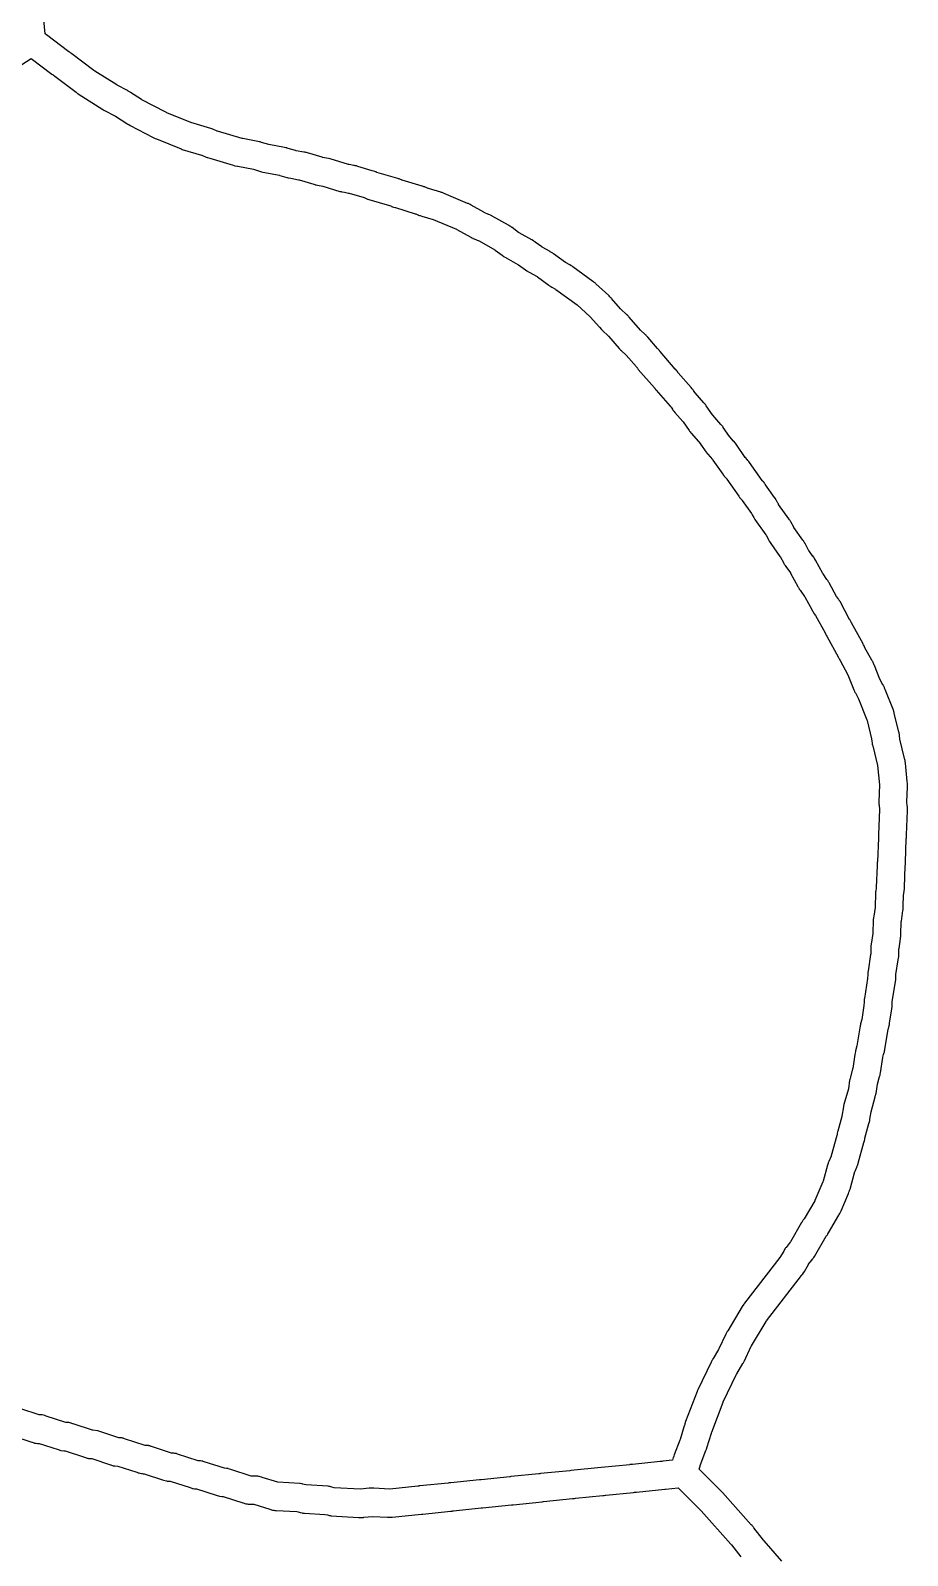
# Model space of a CAD drawing. Extents: x -48 to 255, y 1889 to 2265.
# Drawn here: x 127.4 to 180.4, y 2096 to 2188.2 of the extents above; entities that cross this region are included whole.
import ezdxf

# ---------------------------------------------------------------- set-up
doc = ezdxf.new("R2010")
doc.units = 0
doc.layers.get('0').update_dxf_attribs({"linetype": 'CONTINUOUS'})

msp = doc.modelspace()

# ---------------------------------------------------------------- linework, layer by layer
at = {"color": 7}
for points in [[(172.861619, 2095.667137), (171.776066, 2096.881922), (171.763163, 2096.894824), (171.737358, 2096.927246), (171.162274, 2097.670332), (171.129852, 2097.715557), (171.116949, 2097.735076), (171.110333, 2097.741693), (171.09743, 2097.754596), (171.077911, 2097.780401), (171.058391, 2097.806206), (171.000231, 2097.864367), (169.268513, 2099.809318), (169.210352, 2099.880381), (169.171578, 2099.919155), (169.152059, 2099.938674), (169.087447, 2099.996835), (167.853276, 2101.218084), (167.904985, 2101.399018), (167.924504, 2101.450694), (168.260511, 2102.348862), (168.292933, 2102.42641), (168.312452, 2102.484571), (168.319069, 2102.510376), (168.590453, 2103.408541), (168.597069, 2103.42806), (168.609972, 2103.466834), (169.307826, 2105.276086), (169.314443, 2105.288989), (170.115686, 2106.96901), (170.122303, 2106.981913), (170.497076, 2107.60869), (170.529498, 2107.6604), (170.536115, 2107.679919), (170.549018, 2107.705724), (170.568537, 2107.731529), (170.568537, 2107.738146), (171.001465, 2108.655698), (171.014367, 2108.675217), (171.906074, 2110.161392), (171.931879, 2110.193814), (174.03837, 2112.940005), (174.05789, 2112.96581), (174.096664, 2113.004584), (174.167727, 2113.101519), (174.18063, 2113.121038), (174.213051, 2113.179199), (174.458597, 2113.592743), (174.4715, 2113.618548), (174.652434, 2113.851159), (174.729982, 2113.948093), (174.755787, 2113.986867), (174.775306, 2114.012672), (174.788209, 2114.032192), (174.82063, 2114.090352), (175.537871, 2115.311601), (175.557391, 2115.337406), (175.557391, 2115.344023), (175.57691, 2115.363542), (175.609332, 2115.402316), (175.628851, 2115.434738), (175.641754, 2115.454257), (175.674176, 2115.505967), (175.680792, 2115.518869), (176.294647, 2116.585036), (176.314167, 2116.617458), (176.359392, 2116.688521), (176.385197, 2116.727295), (176.398099, 2116.759717), (176.430521, 2116.837265), (176.876375, 2117.890509), (176.908797, 2117.968056), (176.928316, 2118.013282), (176.941219, 2118.045703), (176.947835, 2118.071509), (176.967355, 2118.129669), (176.973971, 2118.155475), (177.271194, 2119.221641), (177.27781, 2119.24116), (177.387648, 2119.493157), (177.394264, 2119.50606), (177.407167, 2119.538482), (177.426686, 2119.583707), (177.459108, 2119.700029), (177.465725, 2119.725834), (177.814653, 2120.98585), (177.840459, 2121.0763), (177.853361, 2121.115074), (177.859978, 2121.153848), (177.866595, 2121.173367), (177.873211, 2121.225077), (177.873211, 2121.23798), (178.118757, 2122.129683), (178.144562, 2122.220134), (178.157465, 2122.258907), (178.164082, 2122.297681), (178.170698, 2122.317201), (178.177315, 2122.381813), (178.248379, 2122.840589), (178.493925, 2123.745218), (178.51973, 2123.835668), (178.532632, 2123.874442), (178.539249, 2123.913216), (178.545866, 2123.932736), (178.636316, 2124.501359), (178.636316, 2124.514261), (178.76554, 2124.979498), (178.778443, 2125.018272), (178.791345, 2125.057046), (178.797962, 2125.102271), (178.797962, 2125.115174), (178.810865, 2125.186237), (178.810865, 2125.19914), (178.959476, 2126.123153), (178.959476, 2126.136056), (179.004701, 2126.297602), (179.043475, 2126.420375), (179.050092, 2126.459149), (179.062994, 2126.504374), (179.062994, 2126.517277), (179.075897, 2126.58834), (179.075897, 2126.601243), (179.250346, 2127.70618), (179.32141, 2127.977564), (179.334312, 2128.022789), (179.340929, 2128.061563), (179.353832, 2128.106788), (179.353832, 2128.119691), (179.366734, 2128.190754), (179.366734, 2128.203657), (179.502443, 2129.063055), (179.502443, 2129.069671), (179.50906, 2129.114897), (179.515676, 2129.15367), (179.515676, 2129.198896), (179.515676, 2129.211798), (179.522293, 2129.282862), (179.522293, 2129.302381), (179.52891, 2129.47683), (179.52891, 2129.49635), (179.722746, 2130.704673), (179.722746, 2130.711289), (179.729363, 2130.756514), (179.735979, 2130.795288), (179.735979, 2130.840514), (179.735979, 2130.853416), (179.742596, 2130.92448), (179.742596, 2130.950285), (179.749213, 2131.111832), (179.749213, 2131.137637), (179.891373, 2132.035802), (179.904275, 2132.126252), (179.910892, 2132.165026), (179.917509, 2132.210251), (179.917509, 2132.223154), (179.917509, 2132.294217), (179.930411, 2132.681916), (179.937028, 2132.707721), (180.021027, 2133.315115), (180.03393, 2133.386179), (180.040546, 2133.431404), (180.047163, 2133.476629), (180.047163, 2133.489532), (180.047163, 2133.560595), (180.072968, 2134.33599), (180.079585, 2134.361795), (180.17652, 2135.001499), (180.183136, 2135.040272), (180.189753, 2135.085498), (180.189753, 2135.124271), (180.189753, 2135.143791), (180.189753, 2135.22779), (180.215558, 2135.983798), (180.222175, 2136.009603), (180.24798, 2136.20344), (180.254597, 2136.242214), (180.261214, 2136.287439), (180.26783, 2136.326213), (180.26783, 2136.345732), (180.26783, 2136.416795), (180.305234, 2137.687076), (180.305234, 2137.699978), (180.311851, 2137.7324), (180.318468, 2137.771174), (180.325085, 2137.816399), (180.325085, 2137.855173), (180.325085, 2137.874693), (180.325085, 2137.939305), (180.376794, 2139.341481), (180.376794, 2139.354383), (180.376794, 2139.367286), (180.383411, 2139.386805), (180.390028, 2139.438515), (180.390028, 2139.470936), (180.390028, 2139.496742), (180.396644, 2139.593676), (180.441869, 2141.041081), (180.448486, 2141.099242), (180.448486, 2141.157402), (180.448486, 2141.215563), (180.448486, 2141.241368), (180.441869, 2141.27379), (180.435253, 2141.312564), (180.435253, 2141.332083), (180.409448, 2141.590565), (180.441869, 2142.495191), (180.448486, 2142.559803), (180.448486, 2142.579323), (180.448486, 2142.605128), (180.448486, 2142.663289), (180.448486, 2142.69571), (180.428967, 2142.818483), (180.31913, 2143.910498), (180.31913, 2143.917115), (180.306227, 2144.026952), (180.306227, 2144.059374), (180.29961, 2144.085179), (180.286708, 2144.14334), (180.273805, 2144.188565), (180.273805, 2144.195182), (179.983034, 2145.37766), (179.963515, 2145.584432), (179.963515, 2145.616854), (179.956898, 2145.649276), (179.950281, 2145.700952), (179.943665, 2145.733374), (179.937048, 2145.759179), (179.924145, 2145.810889), (179.652761, 2146.922287), (179.646144, 2146.954709), (179.633242, 2147.006418), (179.620339, 2147.032223), (179.613723, 2147.058029), (179.594203, 2147.109738), (179.594203, 2147.116355), (179.090196, 2148.382832), (179.06439, 2148.453895), (179.06439, 2148.460512), (179.051488, 2148.492934), (179.012714, 2148.570482), (178.999811, 2148.596287), (178.974006, 2148.647996), (178.961104, 2148.660899), (178.773719, 2149.009824), (178.444173, 2149.830451), (178.437557, 2149.849971), (178.418038, 2149.908132), (178.398518, 2149.946905), (178.366096, 2150.017969), (178.366096, 2150.024586), (178.353194, 2150.044105), (178.327389, 2150.095814), (178.314486, 2150.108717), (177.85571, 2150.942266), (177.849093, 2150.961786), (177.842477, 2150.981305), (177.822957, 2151.020079), (177.797152, 2151.071788), (177.76473, 2151.123498), (177.76473, 2151.130115), (177.060412, 2152.409514), (177.047509, 2152.435319), (177.040893, 2152.454839), (177.02799, 2152.487261), (176.963378, 2152.603582), (176.950475, 2152.616485), (176.36893, 2153.689116), (176.336508, 2153.747277), (176.329891, 2153.760179), (176.304086, 2153.798953), (176.252376, 2153.870017), (176.161926, 2153.992789), (175.709611, 2154.819878), (175.696709, 2154.8523), (175.670904, 2154.891073), (175.658001, 2154.923495), (175.632196, 2154.968721), (175.625579, 2154.975337), (175.612677, 2154.98824), (175.580255, 2155.033465), (175.342715, 2155.366087), (175.329812, 2155.391892), (174.877498, 2156.193135), (174.845076, 2156.257747), (174.838459, 2156.27065), (174.812654, 2156.315875), (174.799751, 2156.348297), (174.773946, 2156.387071), (174.76733, 2156.393688), (174.722104, 2156.4583), (174.715488, 2156.464917), (174.482877, 2156.78801), (174.469975, 2156.80753), (174.256751, 2157.208151), (174.250135, 2157.214768), (174.22433, 2157.259993), (174.20481, 2157.285798), (174.179005, 2157.331023), (174.172388, 2157.33764), (174.127163, 2157.402252), (173.577927, 2158.177648), (173.577927, 2158.184264), (173.396993, 2158.507358), (173.371188, 2158.552583), (173.351669, 2158.578388), (173.325864, 2158.623613), (173.319247, 2158.63023), (173.274022, 2158.694842), (172.660167, 2159.567162), (172.640648, 2159.599584), (172.614842, 2159.638358), (172.524392, 2159.806356), (172.498587, 2159.851581), (172.479068, 2159.890355), (172.459548, 2159.922777), (172.452932, 2159.929394), (172.407706, 2159.994006), (171.864931, 2160.76294), (171.864931, 2160.769557), (171.83251, 2160.814782), (171.81299, 2160.840587), (171.774216, 2160.885812), (171.735442, 2160.931037), (171.690217, 2160.976263), (171.670698, 2161.002068), (171.657795, 2161.021587), (170.888861, 2162.10714), (170.888861, 2162.113757), (170.85644, 2162.158982), (170.843537, 2162.178502), (170.804763, 2162.223727), (170.746602, 2162.288339), (170.656152, 2162.398176), (170.643249, 2162.411079), (170.087549, 2163.212319), (170.087549, 2163.218936), (170.055127, 2163.264161), (170.035607, 2163.28368), (169.945157, 2163.393517), (169.932255, 2163.400134), (169.70818, 2163.662784), (169.695277, 2163.682303), (169.307578, 2164.225082), (169.307578, 2164.231698), (169.275156, 2164.276924), (169.262253, 2164.296443), (169.22348, 2164.341668), (169.165319, 2164.40628), (168.680698, 2164.961981), (168.667795, 2164.9815), (168.280096, 2165.524275), (168.280096, 2165.530892), (168.247674, 2165.576117), (168.234772, 2165.595636), (168.228155, 2165.602253), (168.144156, 2165.705639), (168.131253, 2165.718542), (167.607862, 2166.319471), (167.601245, 2166.332374), (167.517246, 2166.448695), (167.517246, 2166.455312), (167.484824, 2166.500537), (167.471922, 2166.520056), (167.433148, 2166.565282), (167.368536, 2166.642829), (166.593141, 2167.528072), (166.573621, 2167.553877), (166.567005, 2167.56678), (166.534583, 2167.605553), (166.52168, 2167.625073), (166.515063, 2167.631689), (166.424613, 2167.741527), (166.41171, 2167.754429), (165.494162, 2168.814138), (165.481259, 2168.82704), (165.468357, 2168.84656), (165.455454, 2168.859462), (165.455454, 2168.866079), (165.448837, 2168.872696), (165.435935, 2168.892215), (165.403513, 2168.930989), (165.396896, 2168.937606), (165.377377, 2168.957125), (165.344955, 2168.995899), (164.750484, 2169.68083), (164.737581, 2169.70035), (164.698807, 2169.739124), (164.679288, 2169.764929), (164.640514, 2169.803703), (164.633898, 2169.803703), (164.595124, 2169.842476), (164.575604, 2169.855379), (164.330058, 2170.081538), (164.310539, 2170.107343), (163.619143, 2170.902122), (163.586721, 2170.940896), (163.560916, 2170.966701), (163.528494, 2170.999123), (163.521877, 2171.00574), (163.463717, 2171.057449), (163.114791, 2171.386994), (163.095272, 2171.399897), (162.558958, 2172.026674), (162.526536, 2172.065448), (162.500731, 2172.091253), (162.455506, 2172.130027), (162.403796, 2172.181737), (162.384277, 2172.194639), (161.615343, 2172.905419), (161.582921, 2172.937841), (161.557116, 2172.963646), (161.518342, 2172.989451), (161.50544, 2172.996068), (161.447279, 2173.041293), (161.434376, 2173.04791), (160.219592, 2173.933152), (160.206689, 2173.946055), (160.167916, 2173.97186), (160.135494, 2173.991379), (160.122591, 2174.004282), (160.025656, 2174.055991), (159.767175, 2174.198151), (159.049934, 2174.721543), (159.037031, 2174.734445), (158.998257, 2174.76025), (158.972452, 2174.77977), (158.927227, 2174.805575), (158.92061, 2174.812192), (158.855998, 2174.850966), (158.843096, 2174.857582), (158.371397, 2175.122515), (158.338975, 2175.142034), (157.944818, 2175.432806), (157.931916, 2175.445708), (157.893142, 2175.471513), (157.86072, 2175.497318), (157.847817, 2175.503935), (157.744431, 2175.562096), (157.731529, 2175.568713), (156.969059, 2176.001644), (156.936637, 2176.021163), (156.542477, 2176.311934), (156.529574, 2176.324837), (156.4908, 2176.350642), (156.458378, 2176.370161), (156.419605, 2176.395966), (156.406702, 2176.402583), (156.34209, 2176.441357), (156.329187, 2176.447974), (155.334098, 2177.010136), (155.321195, 2177.016752), (155.288773, 2177.036272), (155.243548, 2177.062077), (155.133711, 2177.107302), (155.127094, 2177.107302), (154.849258, 2177.230075), (154.829739, 2177.236692), (154.060805, 2177.669623), (154.009096, 2177.702045), (153.976674, 2177.721564), (153.931449, 2177.747369), (153.924832, 2177.747369), (153.899027, 2177.760272), (153.853802, 2177.773174), (152.438707, 2178.374103), (152.393481, 2178.393623), (152.361059, 2178.406525), (152.315834, 2178.426044), (152.302932, 2178.426044), (152.257707, 2178.438947), (152.231901, 2178.445564), (151.495277, 2178.671723), (151.462855, 2178.678339), (151.346533, 2178.730049), (151.294824, 2178.755854), (151.262402, 2178.768757), (151.217177, 2178.781659), (151.21056, 2178.781659), (151.133012, 2178.807464), (151.113493, 2178.807464), (149.898709, 2179.175777), (149.879189, 2179.182393), (149.85967, 2179.195296), (149.788607, 2179.221101), (149.762801, 2179.234004), (149.711092, 2179.253523), (149.704475, 2179.253523), (149.684956, 2179.26014), (149.626795, 2179.273042), (148.373237, 2179.647816), (148.36662, 2179.654433), (148.302008, 2179.673952), (148.295391, 2179.680569), (148.243682, 2179.700088), (148.082135, 2179.751797), (147.222737, 2180.010279), (147.132287, 2180.036084), (147.106482, 2180.042701), (147.054772, 2180.055603), (147.048156, 2180.055603), (147.022351, 2180.06222), (146.970641, 2180.068837), (146.692805, 2180.120546), (146.660384, 2180.127163), (145.536063, 2180.463169), (145.445613, 2180.488975), (145.090223, 2180.553587), (145.057801, 2180.560203), (144.166097, 2180.825136), (144.107936, 2180.844656), (144.082131, 2180.851272), (144.02397, 2180.864175), (143.991549, 2180.870792), (143.946323, 2180.877408), (143.487547, 2180.961407), (143.455126, 2180.968024), (143.009275, 2181.103733), (142.951115, 2181.123252), (142.931595, 2181.129869), (142.873434, 2181.142771), (142.789435, 2181.155674), (141.833116, 2181.336608), (141.393724, 2181.465832), (141.322661, 2181.491637), (141.316044, 2181.491637), (141.257883, 2181.50454), (141.173884, 2181.517442), (140.256332, 2181.691892), (140.22391, 2181.698508), (138.744196, 2182.137897), (138.718391, 2182.1508), (138.45991, 2182.254186), (138.324201, 2182.305862), (137.122339, 2182.667717), (135.674935, 2183.255724), (135.64913, 2183.268626), (135.603905, 2183.288145), (134.169426, 2184.037693), (134.149907, 2184.050595), (133.464975, 2184.489987), (133.445456, 2184.50289), (133.406682, 2184.528695), (133.34207, 2184.567469), (133.329167, 2184.574086), (133.309648, 2184.586988), (133.257938, 2184.612793), (133.251322, 2184.612793), (132.708543, 2184.897113), (132.663318, 2184.922918), (132.643799, 2184.935821), (131.319164, 2185.775835), (131.273939, 2185.808257), (131.267322, 2185.814874), (129.936226, 2186.816428), (129.871614, 2186.868137), (129.864997, 2186.868137), (129.819772, 2186.900559), (129.813155, 2186.907176), (129.806539, 2186.907176), (129.799922, 2186.913793), (129.761148, 2186.939598), (129.754531, 2186.946214), (128.391129, 2187.973614), (128.345904, 2188.012387), (128.320099, 2188.031907), (128.229649, 2188.871921)], [(125.781878, 2185.438489), (127.462051, 2186.536971), (128.728528, 2185.593575), (128.793141, 2185.541865), (128.806043, 2185.535248), (128.838465, 2185.502826), (128.851368, 2185.49621), (128.870887, 2185.483307), (128.890406, 2185.47669), (128.903309, 2185.463788), (130.18917, 2184.494543), (130.253782, 2184.442833), (130.260398, 2184.442833), (130.279918, 2184.429931), (130.305723, 2184.404126), (131.798359, 2183.454268), (131.862971, 2183.421846), (131.953422, 2183.376621), (132.496197, 2183.092301), (132.560809, 2183.053527), (133.245744, 2182.607674), (133.303904, 2182.5689), (133.368517, 2182.536478), (133.458967, 2182.491253), (134.835291, 2181.76755), (134.893452, 2181.735129), (134.932226, 2181.715609), (134.964648, 2181.702707), (135.055098, 2181.670285), (136.528348, 2181.069356), (136.599411, 2181.036934), (137.768967, 2180.69447), (137.794772, 2180.681567), (138.053254, 2180.578181), (138.111414, 2180.552376), (138.130934, 2180.545759), (138.273094, 2180.500534), (138.27971, 2180.500534), (139.681883, 2180.080529), (139.778818, 2180.054723), (139.804623, 2180.048107), (139.946783, 2180.015685), (139.966302, 2180.015685), (140.903237, 2179.834751), (141.394319, 2179.68614), (141.478319, 2179.666621), (142.473408, 2179.479235), (142.50583, 2179.466333), (142.932297, 2179.34356), (142.951816, 2179.336943), (143.009977, 2179.324041), (143.029496, 2179.317424), (143.171656, 2179.291619), (143.630429, 2179.201168), (143.66285, 2179.194552), (144.554554, 2178.929619), (144.612715, 2178.910099), (144.63852, 2178.903483), (144.696681, 2178.89058), (144.78068, 2178.877678), (145.097289, 2178.813066), (146.137611, 2178.502907), (146.15713, 2178.496291), (146.20884, 2178.483388), (146.241262, 2178.470486), (146.254164, 2178.470486), (146.402775, 2178.44468), (146.654773, 2178.399455), (146.687194, 2178.392839), (147.591821, 2178.121454), (147.64353, 2178.101935), (147.727529, 2178.069513), (147.753334, 2178.056611), (147.805044, 2178.037091), (147.811661, 2178.037091), (147.83118, 2178.030475), (147.889341, 2178.017572), (149.142896, 2177.642795), (149.149512, 2177.642795), (149.246447, 2177.59757), (149.25935, 2177.590953), (149.311059, 2177.571434), (149.36922, 2177.551915), (149.388739, 2177.545298), (149.395356, 2177.545298), (149.472904, 2177.519493), (149.492423, 2177.519493), (150.694285, 2177.151181), (150.726707, 2177.144564), (150.84948, 2177.086403), (150.868999, 2177.079786), (150.894804, 2177.066884), (150.946514, 2177.047364), (150.972319, 2177.040748), (150.985221, 2177.040748), (151.088607, 2177.008326), (151.78, 2176.801554), (153.182173, 2176.213547), (153.207978, 2176.200644), (154.047989, 2175.728946), (154.086763, 2175.703141), (154.093379, 2175.696524), (154.119184, 2175.683622), (154.16441, 2175.664102), (154.171026, 2175.657486), (154.24209, 2175.631681), (154.532861, 2175.508908), (154.545763, 2175.502291), (155.495621, 2174.965977), (155.521426, 2174.946458), (155.954358, 2174.6363), (156.051292, 2174.558752), (156.070812, 2174.552135), (156.167746, 2174.493974), (156.180649, 2174.487358), (156.89789, 2174.086736), (156.923695, 2174.067217), (157.356623, 2173.757059), (157.427686, 2173.705349), (157.472911, 2173.672927), (157.492431, 2173.660025), (157.505333, 2173.653408), (157.582881, 2173.608183), (158.054583, 2173.34325), (158.087005, 2173.323731), (158.759014, 2172.826184), (158.791436, 2172.800379), (158.804338, 2172.793762), (158.83676, 2172.774243), (158.875534, 2172.748438), (158.888436, 2172.741821), (158.953049, 2172.709399), (159.172756, 2172.586626), (159.198561, 2172.567107), (160.484422, 2171.636633), (161.246895, 2170.938779), (161.2727, 2170.912973), (161.821936, 2170.286196), (161.944709, 2170.144036), (161.951326, 2170.137419), (162.003036, 2170.08571), (162.015938, 2170.079093), (162.351945, 2169.755999), (162.371464, 2169.743097), (163.017628, 2168.993546), (163.05005, 2168.954773), (163.075855, 2168.928967), (163.108277, 2168.896546), (163.114894, 2168.889929), (163.173055, 2168.838219), (163.425052, 2168.61206), (163.450857, 2168.586255), (164.064712, 2167.88194), (164.090517, 2167.849518), (164.097134, 2167.842901), (164.097134, 2167.836285), (164.122939, 2167.803863), (164.174649, 2167.732799), (165.143893, 2166.627862), (165.156796, 2166.608343), (165.163413, 2166.601726), (165.170029, 2166.59511), (165.170029, 2166.588493), (165.189549, 2166.562688), (165.202451, 2166.543169), (165.209068, 2166.536552), (165.22197, 2166.517033), (165.254392, 2166.478259), (165.254392, 2166.471642), (166.100864, 2165.508862), (166.152574, 2165.44425), (166.236573, 2165.321477), (166.268995, 2165.276251), (166.320704, 2165.205188), (166.385316, 2165.12764), (166.863476, 2164.584865), (166.882995, 2164.55906), (167.257772, 2164.029204), (167.270675, 2164.003399), (167.290194, 2163.977594), (167.309713, 2163.951789), (167.348487, 2163.906563), (167.400197, 2163.848403), (167.930049, 2163.234548), (167.942952, 2163.221645), (168.278955, 2162.73056), (168.30476, 2162.698138), (168.317662, 2162.678619), (168.369372, 2162.607555), (168.666594, 2162.27801), (168.686114, 2162.252205), (169.280585, 2161.40573), (169.300104, 2161.373308), (169.313007, 2161.353789), (169.319624, 2161.347172), (169.332526, 2161.327653), (169.364948, 2161.288879), (169.364948, 2161.282262), (169.520011, 2161.114264), (169.526627, 2161.101361), (170.250329, 2160.067501), (170.269849, 2160.035079), (170.282751, 2160.01556), (170.302271, 2159.989755), (170.341045, 2159.94453), (170.379818, 2159.899304), (170.392721, 2159.886402), (170.425143, 2159.85398), (170.444662, 2159.828175), (170.457565, 2159.808656), (171.019727, 2159.013873), (171.064952, 2158.94281), (171.155402, 2158.774812), (171.181207, 2158.729587), (171.19411, 2158.703782), (171.226532, 2158.658556), (171.226532, 2158.65194), (171.885619, 2157.721465), (171.898521, 2157.701946), (172.066519, 2157.398239), (172.073136, 2157.37872), (172.092655, 2157.346298), (172.112175, 2157.320493), (172.13798, 2157.275268), (172.144596, 2157.268651), (172.189822, 2157.204039), (172.739061, 2156.428644), (172.751964, 2156.409124), (172.965187, 2156.008503), (172.97809, 2155.988983), (172.997609, 2155.956562), (173.017128, 2155.930756), (173.042933, 2155.885531), (173.04955, 2155.878915), (173.094775, 2155.814302), (173.366159, 2155.426606), (173.379062, 2155.407087), (173.818451, 2154.605847), (173.831354, 2154.573425), (173.857159, 2154.534651), (173.876678, 2154.50223), (173.902483, 2154.457004), (173.9091, 2154.450388), (173.954325, 2154.392227), (174.225709, 2153.998066), (174.238612, 2153.978547), (174.678004, 2153.170842), (174.690907, 2153.145037), (174.716712, 2153.106263), (174.749134, 2153.048103), (174.75575, 2153.0352), (174.768653, 2153.022297), (174.813878, 2152.957685), (174.891426, 2152.847848), (175.472972, 2151.801065), (175.479588, 2151.788163), (175.492491, 2151.755741), (175.492491, 2151.742838), (175.51201, 2151.710416), (175.537815, 2151.658707), (175.537815, 2151.65209), (175.570237, 2151.593929), (176.274556, 2150.314526), (176.294075, 2150.275752), (176.300692, 2150.26285), (176.313594, 2150.237045), (176.339399, 2150.185368), (176.371821, 2150.127207), (176.849981, 2149.254891), (177.205371, 2148.356722), (177.218273, 2148.317949), (177.237793, 2148.272723), (177.250695, 2148.240302), (177.263598, 2148.220782), (177.29602, 2148.169073), (177.49634, 2147.807225), (178.000345, 2146.534283), (178.006961, 2146.508478), (178.278346, 2145.39708), (178.297865, 2145.248469), (178.297865, 2145.228949), (178.304482, 2145.157886), (178.311098, 2145.132081), (178.317715, 2145.07392), (178.330618, 2145.015759), (178.34352, 2144.970534), (178.34352, 2144.963917), (178.634291, 2143.774981), (178.757064, 2142.611887), (178.71829, 2141.590949), (178.71829, 2141.584332), (178.71829, 2141.55191), (178.71829, 2141.500234), (178.71829, 2141.467812), (178.724907, 2141.442007), (178.731524, 2141.383846), (178.757329, 2141.125364), (178.699168, 2139.606883), (178.699168, 2139.600267), (178.686266, 2139.477494), (178.686266, 2139.451688), (178.686266, 2139.393528), (178.634589, 2137.971968), (178.634589, 2137.965351), (178.621686, 2137.90719), (178.621686, 2137.894288), (178.621686, 2137.887671), (178.61507, 2137.848897), (178.61507, 2137.810123), (178.61507, 2137.790604), (178.61507, 2137.706605), (178.56336, 2136.41428), (178.56336, 2136.388475), (178.550458, 2136.310927), (178.537555, 2136.233379), (178.530938, 2136.188154), (178.524322, 2136.14938), (178.524322, 2136.129861), (178.524322, 2136.065248), (178.4919, 2135.212315), (178.4919, 2135.18651), (178.407901, 2134.663119), (178.394998, 2134.57912), (178.388381, 2134.533895), (178.381765, 2134.495121), (178.381765, 2134.475601), (178.381765, 2134.410989), (178.35596, 2133.635594), (178.349343, 2133.609789), (178.252408, 2132.97655), (178.252408, 2132.969934), (178.245791, 2132.924708), (178.239175, 2132.885935), (178.239175, 2132.840709), (178.239175, 2132.827807), (178.239175, 2132.756743), (178.226272, 2132.369047), (178.219655, 2132.343242), (178.06456, 2131.33523), (178.06456, 2131.328613), (178.057943, 2131.283388), (178.051326, 2131.244614), (178.051326, 2131.199389), (178.051326, 2131.17987), (178.051326, 2131.108806), (178.038424, 2130.921421), (178.038424, 2130.901902), (177.844587, 2129.693579), (177.844587, 2129.686962), (177.837971, 2129.641737), (177.831354, 2129.602963), (177.831354, 2129.557738), (177.831354, 2129.544836), (177.824737, 2129.454385), (177.818121, 2129.279936), (177.818121, 2129.260416), (177.682412, 2128.420402), (177.611349, 2128.149018), (177.598446, 2128.103793), (177.578927, 2128.03273), (177.578927, 2128.019827), (177.578927, 2128.006925), (177.566024, 2127.922925), (177.391575, 2126.82445), (177.314027, 2126.520743), (177.301124, 2126.475518), (177.281605, 2126.404454), (177.281605, 2126.391552), (177.281605, 2126.378649), (177.268702, 2126.29465), (177.139478, 2125.461101), (177.132861, 2125.435295), (176.997153, 2124.937749), (176.977634, 2124.85375), (176.964731, 2124.814976), (176.958114, 2124.769751), (176.951498, 2124.756848), (176.87395, 2124.233457), (176.609017, 2123.277134), (176.596114, 2123.238361), (176.589498, 2123.199587), (176.576595, 2123.154361), (176.576595, 2123.141459), (176.576595, 2123.128556), (176.486145, 2122.572856), (176.486145, 2122.559953), (176.234147, 2121.661788), (176.221245, 2121.623014), (176.201726, 2121.551951), (176.201726, 2121.539048), (176.201726, 2121.526146), (176.188823, 2121.455082), (176.188823, 2121.44218), (176.188823, 2121.435563), (176.182206, 2121.409758), (175.839742, 2120.182048), (175.82684, 2120.156243), (175.691131, 2119.820236), (175.671612, 2119.781463), (175.658709, 2119.742689), (175.645806, 2119.703915), (175.63919, 2119.684395), (175.632573, 2119.671493), (175.61967, 2119.606881), (175.342695, 2118.631737), (175.329793, 2118.605932), (174.85163, 2117.475147), (174.838727, 2117.442725), (174.21195, 2116.370094), (174.205333, 2116.370094), (174.198716, 2116.363477), (174.166295, 2116.324704), (174.146775, 2116.292282), (174.12097, 2116.253508), (174.056358, 2116.150122), (174.049741, 2116.137219), (173.377732, 2114.980586), (173.358213, 2114.954781), (173.106216, 2114.625236), (173.08041, 2114.599431), (173.060891, 2114.567009), (173.022117, 2114.508848), (173.009215, 2114.495945), (173.002598, 2114.476426), (172.963824, 2114.405363), (172.731214, 2114.024128), (170.598874, 2111.252089), (170.585972, 2111.239186), (170.55355, 2111.193961), (170.521128, 2111.148736), (170.508226, 2111.129216), (170.501609, 2111.116314), (170.462835, 2111.051702), (169.577589, 2109.597836), (169.55807, 2109.559062), (169.545167, 2109.539543), (169.532265, 2109.513738), (169.467653, 2109.384514), (169.041186, 2108.49281), (169.028283, 2108.460388), (168.698738, 2107.911152), (168.685836, 2107.898249), (168.653414, 2107.840088), (168.620992, 2107.788379), (168.614375, 2107.76886), (168.575602, 2107.68486), (167.7679, 2106.0113), (167.742095, 2105.946688), (167.729193, 2105.914266), (167.037796, 2104.09855), (166.986087, 2103.962841), (166.960282, 2103.872391), (166.953665, 2103.852871), (166.701668, 2103.025783), (166.682148, 2102.980558), (166.682148, 2102.973941), (166.346146, 2102.088699), (166.313724, 2102.0047), (166.294204, 2101.95299), (166.287588, 2101.920568), (166.235878, 2101.759021), (165.667255, 2101.700861), (165.660638, 2101.700861), (165.602477, 2101.694244), (165.576672, 2101.694244), (165.51206, 2101.687627), (165.492541, 2101.68101), (163.8319, 2101.513012), (163.825283, 2101.513012), (163.683123, 2101.50011), (163.670221, 2101.50011), (163.657318, 2101.493493), (161.932065, 2101.325495), (161.925448, 2101.325495), (160.090348, 2101.13811), (160.032187, 2101.131493), (158.255241, 2100.950559), (158.216467, 2100.943943), (158.158306, 2100.937326), (156.484743, 2100.769328), (156.47184, 2100.769328), (156.420131, 2100.762711), (156.413514, 2100.762711), (154.668874, 2100.581777), (154.636452, 2100.581777), (154.578291, 2100.57516), (152.840116, 2100.394227), (152.804551, 2100.394227), (152.739939, 2100.38761), (152.733322, 2100.38761), (152.681612, 2100.380993), (152.674996, 2100.380993), (150.969123, 2100.206544), (150.962506, 2100.206544), (150.930084, 2100.206544), (150.904279, 2100.199927), (150.846118, 2100.19331), (149.153171, 2100.018861), (148.190391, 2100.07057), (148.119328, 2100.077187), (148.106425, 2100.077187), (148.099808, 2100.077187), (147.957648, 2100.07057), (147.899487, 2100.063954), (147.376096, 2100.005793), (145.792996, 2100.102728), (145.637934, 2100.141502), (145.579773, 2100.161021), (145.534548, 2100.173923), (145.495774, 2100.18054), (145.476255, 2100.18054), (145.431029, 2100.187157), (145.418127, 2100.187157), (145.41151, 2100.187157), (144.086875, 2100.264705), (143.970554, 2100.303478), (143.893006, 2100.322998), (143.847781, 2100.3359), (143.725008, 2100.35542), (143.705488, 2100.35542), (142.380854, 2100.426483), (141.437457, 2100.723705), (141.417938, 2100.730322), (141.321003, 2100.756127), (141.256391, 2100.775647), (141.236872, 2100.782263), (141.172259, 2100.78888), (141.107647, 2100.795497), (141.0301, 2100.802113), (140.765167, 2100.80873), (139.543921, 2101.202891), (139.537305, 2101.202891), (139.388693, 2101.248116), (139.375791, 2101.254732), (139.369174, 2101.254732), (139.291626, 2101.267635), (139.28501, 2101.267635), (139.162237, 2101.274252), (137.934527, 2101.668412), (137.863463, 2101.694217), (137.850561, 2101.700834), (137.779497, 2101.713737), (137.708434, 2101.726639), (137.695531, 2101.726639), (137.682629, 2101.726639), (137.624468, 2101.733256), (137.566307, 2101.733256), (137.55969, 2101.733256), (136.325519, 2102.133878), (136.267358, 2102.153397), (136.247839, 2102.160014), (136.241222, 2102.160014), (136.163675, 2102.179533), (136.099062, 2102.192436), (136.079543, 2102.192436), (135.969706, 2102.192436), (135.963089, 2102.192436), (134.741844, 2102.593057), (134.722324, 2102.599674), (134.677099, 2102.612576), (134.644677, 2102.625479), (134.592968, 2102.638382), (134.560546, 2102.644998), (134.508836, 2102.651615), (134.476415, 2102.651615), (134.411802, 2102.658232), (134.366577, 2102.658232), (133.119484, 2103.065315), (133.08071, 2103.078217), (133.035485, 2103.09112), (132.996711, 2103.097737), (132.951485, 2103.110639), (132.912712, 2103.117256), (132.867486, 2103.117256), (132.770552, 2103.117256), (132.763935, 2103.117256), (131.490997, 2103.537261), (131.200225, 2103.576035), (131.180706, 2103.576035), (130.004689, 2103.963731), (129.98517, 2103.970348), (129.823623, 2104.022057), (129.817006, 2104.022057), (129.739459, 2104.03496), (129.732842, 2104.03496), (129.564844, 2104.041577), (129.558227, 2104.041577), (128.375752, 2104.435734), (128.336978, 2104.448636), (128.304556, 2104.461539), (128.291654, 2104.468156), (128.22059, 2104.481058), (128.207688, 2104.487675), (128.136624, 2104.500577), (128.123722, 2104.500577), (127.962175, 2104.507194), (126.837851, 2104.875506)], [(126.348542, 2103.242209), (127.518098, 2102.854513), (127.531001, 2102.847896), (127.595613, 2102.828377), (127.640838, 2102.815474), (127.679612, 2102.802572), (127.763611, 2102.789669), (127.84761, 2102.783053), (127.860513, 2102.783053), (127.944512, 2102.783053), (129.09468, 2102.401818), (129.26913, 2102.343657), (129.443579, 2102.324138), (129.527578, 2102.324138), (130.69067, 2101.9429), (130.697286, 2101.9429), (130.845898, 2101.89119), (130.852514, 2101.89119), (130.897739, 2101.878288), (130.936513, 2101.871671), (131.039899, 2101.865054), (131.123898, 2101.865054), (131.130515, 2101.865054), (132.274223, 2101.490277), (132.280839, 2101.490277), (132.435902, 2101.432116), (132.519901, 2101.419214), (132.707286, 2101.406311), (133.857455, 2101.037999), (133.896229, 2101.025096), (133.935003, 2101.005577), (133.986712, 2100.992675), (134.038422, 2100.973155), (134.148259, 2100.953636), (134.187033, 2100.953636), (134.232258, 2100.947019), (134.245161, 2100.947019), (134.303322, 2100.947019), (135.472877, 2100.565785), (135.660262, 2100.507624), (135.686067, 2100.501007), (135.744228, 2100.49439), (135.770033, 2100.49439), (135.879871, 2100.487774), (137.075275, 2100.106539), (137.223886, 2100.061314), (137.256308, 2100.048411), (137.26921, 2100.048411), (137.340274, 2100.035509), (137.353176, 2100.035509), (137.378981, 2100.035509), (137.411403, 2100.028892), (137.424306, 2100.028892), (137.469531, 2100.028892), (138.65847, 2099.647657), (138.852307, 2099.589496), (139.000918, 2099.569977), (139.020437, 2099.569977), (139.065662, 2099.569977), (139.072279, 2099.569977), (140.274144, 2099.182281), (140.280761, 2099.182281), (140.442308, 2099.130571), (140.448925, 2099.130571), (140.526472, 2099.117669), (140.533089, 2099.117669), (140.584799, 2099.111052), (140.61722, 2099.111052), (140.93383, 2099.09815), (141.896613, 2098.800927), (141.90323, 2098.800927), (142.058293, 2098.749218), (142.077812, 2098.742601), (142.142424, 2098.735984), (142.200585, 2098.729367), (142.278133, 2098.722751), (143.531687, 2098.658139), (143.602751, 2098.638619), (143.725524, 2098.599845), (143.848297, 2098.57404), (143.893522, 2098.567424), (143.906425, 2098.567424), (143.996875, 2098.560807), (145.231043, 2098.489743), (145.386105, 2098.45097), (145.444266, 2098.43145), (145.489491, 2098.418548), (145.528265, 2098.411931), (145.547785, 2098.411931), (145.612397, 2098.405314), (147.253647, 2098.301928), (147.479806, 2098.301928), (147.563805, 2098.308545), (147.589611, 2098.315162), (148.106541, 2098.366871), (149.017631, 2098.321646), (149.121017, 2098.315029), (149.192081, 2098.315029), (149.289016, 2098.321646), (151.0595, 2098.50258), (151.085306, 2098.50258), (151.143466, 2098.509197), (152.823488, 2098.683646), (152.862262, 2098.683646), (152.920423, 2098.690263), (152.959196, 2098.696879), (152.991618, 2098.696879), (152.998235, 2098.696879), (154.665499, 2098.878544), (154.697921, 2098.878544), (154.756082, 2098.885161), (156.507183, 2099.066095), (156.5138, 2099.066095), (156.571961, 2099.072712), (156.59148, 2099.072712), (156.598097, 2099.072712), (156.610999, 2099.072712), (158.355636, 2099.253645), (158.4267, 2099.260262), (158.433316, 2099.260262), (158.439933, 2099.260262), (158.452836, 2099.260262), (160.197476, 2099.441196), (160.210378, 2099.441196), (160.268539, 2099.447813), (160.288058, 2099.447813), (160.326832, 2099.454429), (160.372057, 2099.461046), (162.03916, 2099.629044), (162.045776, 2099.629044), (162.103937, 2099.635661), (162.187936, 2099.642278), (162.200839, 2099.642278), (162.213741, 2099.648894), (163.874379, 2099.816893), (163.887282, 2099.816893), (163.938991, 2099.823509), (163.945608, 2099.823509), (164.023156, 2099.830126), (164.055578, 2099.836743), (164.062194, 2099.836743), (165.780986, 2100.004741), (165.813408, 2100.011358), (166.575878, 2100.088905), (167.939283, 2098.744887), (167.9459, 2098.73827), (167.978321, 2098.705848), (169.76819, 2096.696282), (169.806964, 2096.651057), (170.382048, 2095.914429)]]:
    msp.add_lwpolyline(points, dxfattribs=at)

doc.saveas('drawing.dxf')
